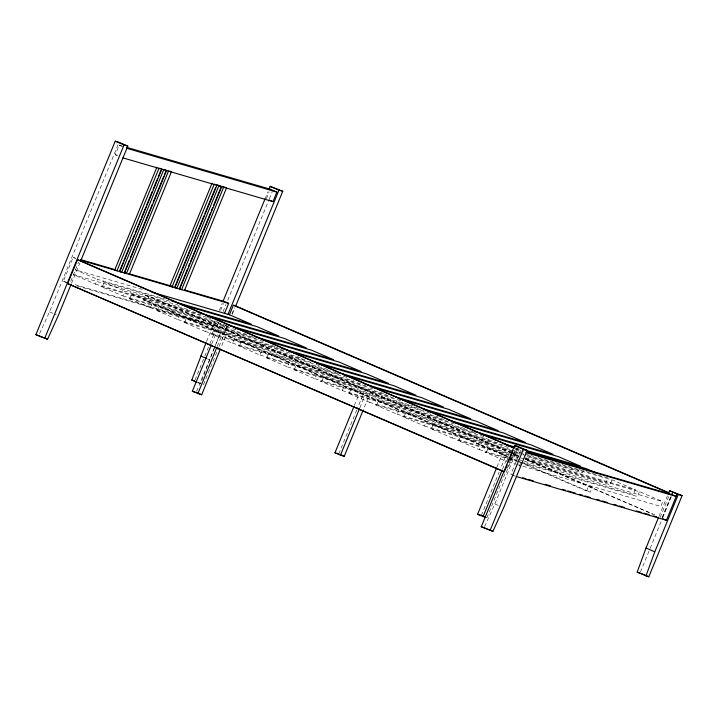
<?xml version="1.0" encoding="UTF-8"?>
<svg xmlns="http://www.w3.org/2000/svg" width="718" height="718" viewBox="0 0 718 718"><rect width="100%" height="100%" fill="white"/><g stroke="black" fill="none" stroke-linecap="round" stroke-linejoin="round"><path stroke-width="0.54" stroke-dasharray="3.59 2.69" d="M201.722 380.746L214.826 346.543M39.652 333.511L49.497 311.872L118.623 143.331M67.716 283.188L63.328 281.294L73.128 257.412L75.264 258.04M117.124 155.519L115.248 154.711L119.161 145.162L122.383 146.095M70.759 281.321L78.594 262.214M71.594 283.17L79.86 263.03M179.087 305.428L73.496 274.635L95.44 284.104L97.397 279.32L165.239 299.11M102.351 286.886L104.307 282.102M206.515 317.257L100.924 286.464L122.868 295.924L124.824 291.149L190.512 310.311M129.778 298.706L131.735 293.931M502.474 469.321L507.545 456.971L143.34 299.9L145.305 295.116L149.102 296.229L509.933 451.846M143.34 299.9L147.145 301.004L149.102 296.229M236.069 329.706L128.351 298.293L150.286 307.753L152.252 302.978L220.094 322.768M157.197 310.535L159.163 305.76M263.497 341.535L155.77 310.122L177.714 319.582L179.671 314.807L246.436 334.283M184.625 322.364L186.581 317.589M289.857 353.059L183.198 321.951L205.142 331.411L207.098 326.636L276.017 346.731M206.569 341.472L215.05 320.793M219.295 310.454L222.266 303.211M265.095 198.778L268.065 191.544M75.121 284.732L214.467 325.371L216.1 321.395M220.588 310.445L223.442 303.481M266.378 198.787L269.124 192.101M212.052 334.193L214.009 329.418M195.063 379.912L204.397 357.151M204.827 356.11L209.494 344.73M209.916 343.698L218.828 321.969M223.074 311.63L226.044 304.387M227.741 300.25L268.891 199.9M269.322 198.859L272.293 191.625M211.774 343.949L216.845 331.59L220.641 332.703L214.736 347.117M77.364 285.997L218.855 327.264L220.489 323.288M215.238 345.52L223.567 325.218M196.579 391.382L214.314 348.149M225.138 325.281L223.567 329.104L509.834 452.564M217.258 346.309L222.329 333.96L226.125 335.073L220.641 348.454M225.47 329.652L227.103 325.676M232.004 313.73L234.454 307.762M197.638 382.631L203.418 384.731L218.694 347.485M219.116 346.453L227.606 325.757M232.273 314.376L234.813 308.175M319.411 365.507L210.625 333.78L232.56 343.24L234.526 338.465L300.214 357.618M239.471 346.022L241.436 341.247M346.839 377.336L238.053 345.609L259.988 355.069L261.944 350.294L329.786 370.075M266.899 357.851L268.855 353.076M373.198 388.851L265.472 357.429L287.415 366.898L289.372 362.123L353.983 380.962M294.326 369.68L296.283 364.897M400.617 400.68L292.899 369.258L314.834 378.727L316.8 373.943L383.565 393.419M321.745 381.509L323.71 376.726M430.181 413.128L320.327 381.087L342.262 390.556L344.218 385.772L413.137 405.876M349.172 393.329L351.129 388.555M354.387 405.455L359.449 393.096L363.254 394.209L357.34 408.623M338.761 453.92L356.918 409.655M359.871 407.815L364.932 395.465L368.738 396.578L363.667 408.928M454.404 424.024L347.745 392.917L369.689 402.376L371.646 397.601L438.411 417.077M376.6 405.158L378.557 400.384M483.959 436.472L375.173 404.746L397.108 414.205L399.073 409.431L466.915 429.22M404.019 416.987L405.984 412.213M508.182 447.368L402.601 416.575L424.535 426.034L426.492 421.26L492.18 440.412M431.446 428.817L433.403 424.042M512.122 452.349L430.019 428.404L451.963 437.863L453.92 433.089L510.992 449.728M458.874 440.646L460.83 435.871M509.053 455.284L457.447 440.233L479.382 449.692L481.347 444.918L509.34 453.076M486.292 452.475L488.258 447.7M496.991 466.96L502.061 454.602L505.858 455.715L500.796 468.064M481.374 515.425L499.109 472.184M507.985 458.649L506.809 461.521L484.874 452.053L507.653 458.703M486.858 517.786L505.436 472.489M507.123 468.378L509.233 463.227M509.654 462.195L511.342 458.084M506.181 472.489L515.982 448.606M484.578 526.581L494.873 503.955L517.543 448.687M520.694 450.446L510.902 474.329L515.192 475.576M519.365 466.269L520.595 463.281M579.309 469.034L578.529 470.945L527.03 455.93M583.366 470.981L582.585 472.893L525.998 456.397M586.525 491.031L588.482 486.257L592.287 487.369L590.331 492.144L586.525 491.031L517.804 461.396M611.969 479.947L610.013 484.722L525.064 459.951M527.29 455.248L613.396 480.36L635.331 489.829L633.375 494.603L523.368 462.518M639.397 491.776L637.431 496.551L521.528 462.751M525.773 458.64L640.815 492.189L662.759 501.649L660.802 506.432L516.466 464.34M659.025 516.305L667.426 495.833M660.174 517.4L668.745 496.506M662.077 517.956L671.869 494.074M662.445 517.409L671.016 496.515M640.438 572.004L649.718 549.387M650.14 548.355L662.364 518.549M662.786 517.525L671.635 495.932M115.248 154.711L117.393 155.339M142.272 289.345L75.462 269.86L97.397 279.32M169.699 301.174L102.88 281.689L124.824 291.149M196.05 312.689L130.308 293.518L152.252 302.978M95.44 284.104L202.225 315.247M207.583 317.571L211.846 318.819M226.691 325.451L157.736 305.347L179.671 314.807M122.868 295.924L229.652 327.076M63.328 281.294L66.541 282.237M253.041 336.966L185.154 317.176L207.098 326.636M150.286 307.753L257.08 338.896M279.392 348.49L212.582 328.997L234.526 338.465M177.714 319.582L283.43 350.411M304.674 359.691L240.009 340.826L261.944 350.294M205.142 331.411L313.003 362.868M336.392 372.768L267.428 352.655L289.372 362.123M232.56 343.24L340.422 374.697M360.598 383.654L294.856 364.484L316.8 373.943M259.988 355.069L366.772 386.212M388.025 395.483L322.283 376.313L344.218 385.772M287.415 366.898L394.2 398.041M417.589 407.941L349.711 388.142L371.646 397.601M314.834 378.727L423.773 410.49M443.939 419.456L377.129 399.971L399.073 409.431M342.262 390.556L447.978 421.385M473.512 431.904L404.557 411.8L426.492 421.26M369.689 402.376L477.551 433.834M497.718 442.8L431.985 423.62L453.92 433.089M515.946 448.113L519.159 449.046M397.108 414.205L503.901 445.348M515.703 448.795L523.207 450.985M515.659 449.549L523.135 451.73M512.069 450.042L523.916 453.498M524.993 453.812L533.609 456.325M537.917 457.581L607.913 478L605.947 482.774L519.545 457.572M513.352 451.182L459.403 435.449L481.347 444.918M514.429 451.496L526.213 454.934M424.535 426.034L521.672 454.359M522.74 454.673L525.962 455.616M513.19 452.654L519.59 454.521M513.648 454.332L519.033 455.903M525.495 457.788L635.331 489.829M511.835 454.575L486.831 447.278L507.77 456.316M512.912 454.889L518.27 456.451M451.963 437.863L508.82 454.449M509.888 454.754L518.477 457.258M510.121 455.589L517.588 457.77M509.843 457.061L517.382 459.251M518.459 459.565L662.759 501.649M479.382 449.692L516.933 460.642M508.721 459.008L520.46 462.437M507.886 461.836L515.389 464.025M119.161 145.162L123.864 147.181M73.128 257.412L75.758 258.543M510.965 452.295L519.195 455.84M525.379 458.506L592.287 487.369M145.305 295.116L519.078 456.325M524.661 458.73L655.893 515.291M510.866 453.004L519.105 456.558M525.28 459.224L652.967 514.294M214.467 325.371L218.855 327.264M147.145 301.004L507.689 456.504M508.604 456.899L516.475 460.292M517.499 460.732L520.577 462.06M521.6 462.5L590.331 492.144M508.568 457.411L516.772 460.956M512.652 475.083L515.291 476.222M207.457 358.892L209.414 359.736M49.497 311.872L56.327 314.816M494.873 503.955L498.777 505.643M197.567 382.2L203.418 384.731"/><path stroke-width="1.08" d="M196.669 382.209L191.787 380.109L206.147 342.504M668.261 493.787L669.526 490.717L682.1 495.608L648.794 576.814L637.171 572.192L646.012 548.031L658.603 517.328M645.94 575.98L654.789 551.819L678.295 494.496L682.1 495.608M71.181 284.193L58.275 315.66L47.532 339.264L35.9 334.642L115.239 141.186L119.044 142.299L127.822 146.077L80.703 260.966M44.678 338.429L124.017 144.973L127.822 146.077M504.278 471.941L67.68 283.637L77.472 259.754L79.375 260.311L513.917 447.718M156.883 167.159L114.763 269.86L116.962 270.812L159.082 168.111M163.83 169.493L121.71 272.194L119.52 271.251L122.922 262.95M123.774 260.876L129.303 247.387M130.155 245.314L134.41 234.939M135.262 232.865L140.791 219.376M141.643 217.303L145.898 206.928M146.75 204.854L152.279 191.374M153.131 189.292L157.386 178.926M158.238 176.843L160.787 170.624M119.807 271.637L161.936 168.936L160.033 168.389M124.699 271.601L129.375 260.185M130.227 258.112L140.863 232.174M141.715 230.101L152.351 204.163M153.203 202.09L163.839 176.161M164.691 174.079L165.966 170.974M124.564 273.028L166.684 170.328L164.781 169.771M168.586 170.884L126.467 273.585L124.268 272.634L126.171 273.19M129.321 274.411L171.44 171.71L169.538 171.153M216.118 184.741L214.215 184.185L172.096 286.886L169.897 285.944L212.016 183.243M181.035 271.763L174.653 287.326L176.843 288.277L218.963 185.576L220.866 186.124M181.887 269.69L192.523 243.761M193.375 241.679L204.011 215.75M204.854 213.677L215.499 187.739M174.941 287.721L217.06 185.02M179.832 287.676L187.488 268.999M188.34 266.925L189.615 263.82M190.467 261.738L198.976 240.997M199.828 238.923L201.103 235.809M201.955 233.736L210.464 212.986M211.316 210.912L212.591 207.798M213.443 205.725L221.099 187.048M179.697 289.103L221.817 186.402M225.623 187.515L223.72 186.958L181.6 289.659L179.401 288.717M184.445 290.494L226.574 187.793M223.11 301.147L265.095 198.778M268.909 189.48L270.183 186.375L282.757 191.266L235.666 306.101M220.22 349.478L201.641 394.774L192.352 391.301L211.352 344.981M224.572 313.335L228.647 303.382L224.258 301.488L184.598 289.919M122.895 157.861L272.966 201.623L276.879 192.074L270.3 189.238L126.664 147.343M228.019 314.358L278.961 190.162L282.757 191.266M151.92 292.163L229.446 314.771L233.368 305.213L235.271 305.769L668.781 492.736M197.836 393.67L216.836 347.341M363.245 409.96L344.245 456.28L340.449 455.176L334.965 452.807L353.965 406.487M340.449 455.176L359.449 408.847M485.906 517.516L477.569 514.312L496.569 467.992M483.052 516.682L502.053 470.353M481.275 526.734L514.582 445.528L518.387 446.632L527.165 450.419L503.65 507.743L492.907 531.347L481.275 526.734L492.907 531.347M504.691 470.945L507.141 464.968M508.362 461.988L509.592 458.999M510.408 457.007L512.446 452.035M515.057 445.663L514.079 448.05L77.472 259.754M490.053 530.521L523.359 449.315L527.165 450.419M526.052 452.008L671.833 494.522L672.811 492.135M516.359 476.537L666.43 520.299L677.2 494.029M126.817 148.312L276.879 192.074M80.631 259.602L114.925 269.6M128.863 273.666L172.814 286.482M119.52 271.251L121.423 271.799M169.897 285.944L172.751 286.769M80.712 260.239L228.647 303.382M171.701 300.995L251.39 324.231L229.446 314.771M180.415 304.297L256.873 326.6L278.817 336.06L198.051 312.51M206.766 315.812L284.301 338.429L306.236 347.889L228.701 325.281M235.262 327.955L311.72 350.258L333.664 359.718L255.052 336.787M261.612 339.47L339.147 362.078L361.091 371.547L281.402 348.302M67.68 283.637L504.126 471.6M289.04 351.299L366.575 373.907L388.51 383.376L312.052 361.073M316.467 363.129L393.994 385.737L415.937 395.205L338.402 372.588M343.895 374.958L421.421 397.566L443.365 407.025L364.753 384.103M370.246 386.472L448.849 409.395L470.784 418.854L395.403 396.874M398.741 398.616L476.267 421.224L498.211 430.683L421.753 408.389M425.092 410.131L503.695 433.053L525.639 442.512L448.104 419.904M451.442 421.645L531.123 444.882L553.057 454.341L474.454 431.41M479.938 433.78L558.541 456.711L580.485 466.17L523.413 449.522M504.027 443.868L514.797 447.009M506.298 445.295L514.869 447.799M526.662 451.236L585.969 468.531L597.932 473.692M526.159 452.645L676.221 496.416L671.833 494.522M35.9 334.642L47.532 339.264M191.787 380.109L194.641 380.944M522.695 477.766L525.908 478.709M528.053 479.328L533.411 480.889M545.204 484.327L550.562 485.898M562.356 489.335L565.569 490.268M567.714 490.897L575.217 493.086M579.498 494.334L582.72 495.276M584.865 495.896L590.223 497.457M596.649 499.333L599.871 500.275M602.007 500.904L607.374 502.465M613.8 504.341L617.022 505.275M619.158 505.903L624.525 507.464M636.31 510.902L641.668 512.464M643.813 513.092L649.171 514.653M653.461 515.901L656.683 516.843M192.352 391.301L195.206 392.136M334.965 452.807L338.761 453.92M477.569 514.312L481.374 515.425M637.171 572.192L640.016 573.027M270.183 186.375L278.961 190.162M269.205 200.008L272.966 201.623M222.257 186.33L223.72 186.958M217.5 184.939L218.963 185.576M115.239 141.186L124.017 144.973M669.526 490.717L678.295 494.496M233.368 305.213L668.943 493.078M514.582 445.528L523.359 449.315M662.911 518.782L666.43 520.299M200.636 355.949L206.488 358.47M646.012 548.031L654.789 551.819M640.995 573.449L648.794 576.814M196.158 392.414L201.641 394.774M340.592 454.709L344.245 456.28M482.29 515.82L485.942 517.391"/></g></svg>
